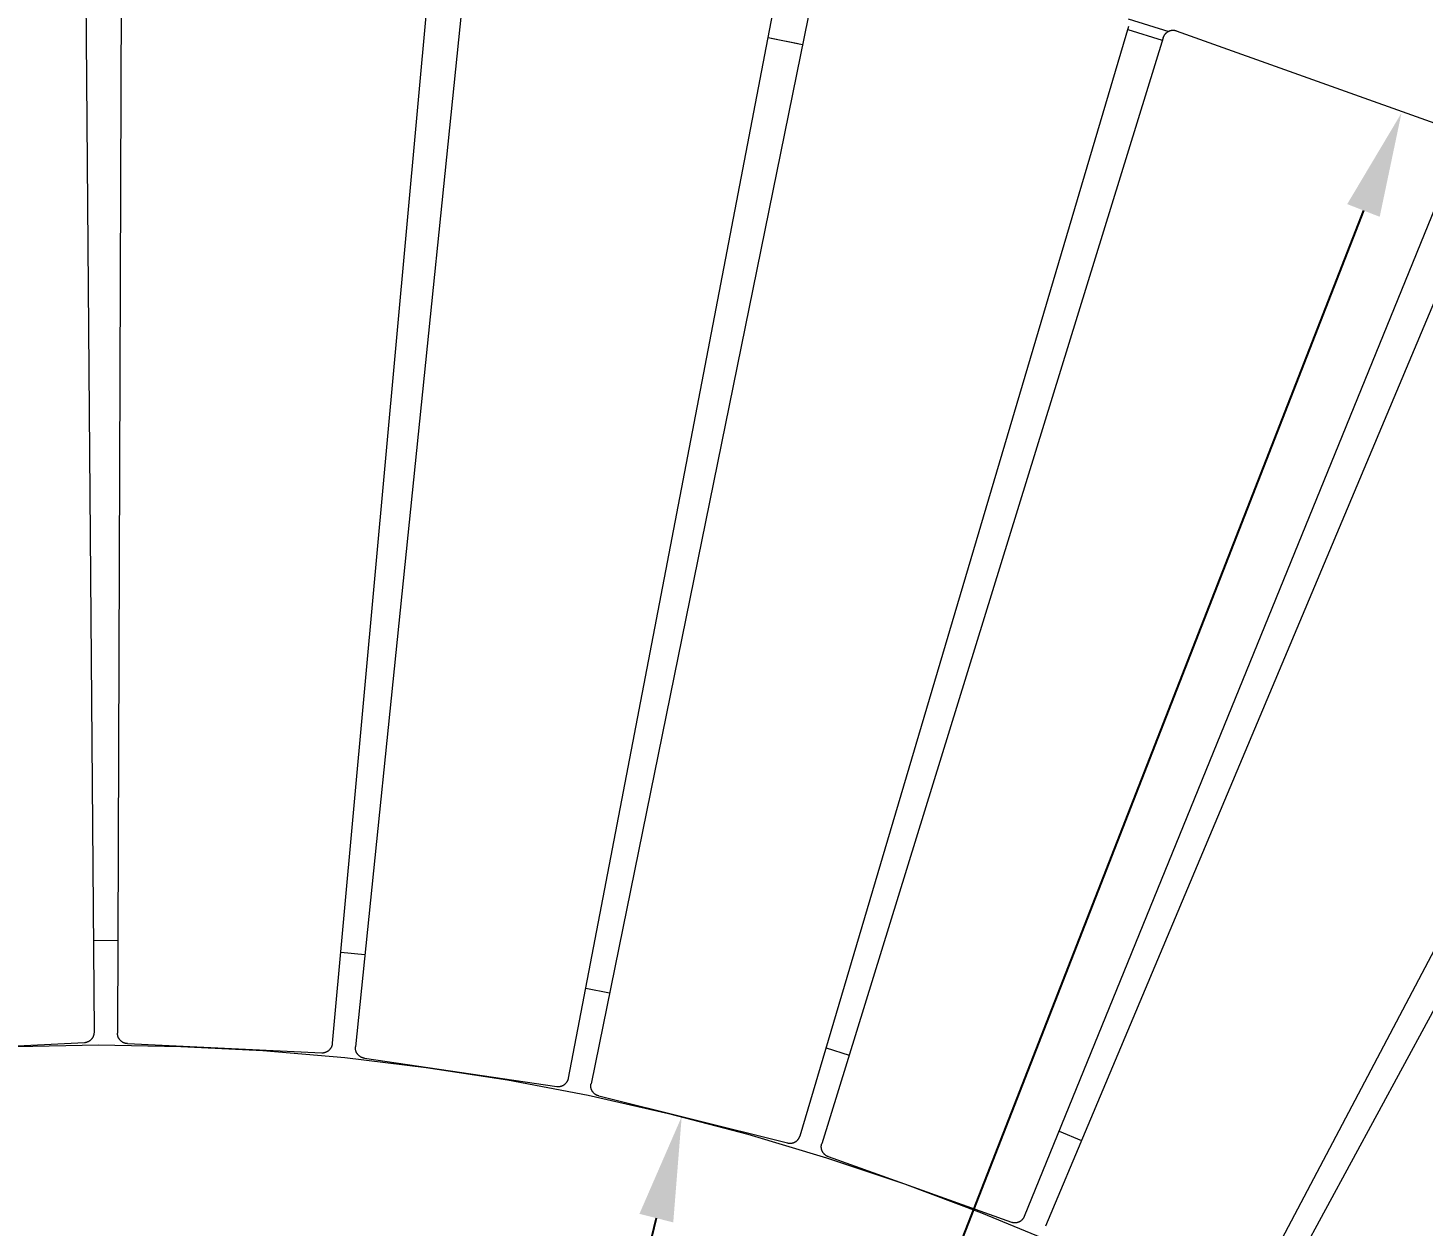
# Model space of a CAD drawing. Header units: millimetres. Extents: x -507 to 4570, y -12 to 3479.
# Drawn here: x 773 to 1306, y 1133 to 1591 of the extents above; entities that cross this region are included whole.
import ezdxf

# ---------------------------------------------------------------- set-up
doc = ezdxf.new("R2010")
doc.units = ezdxf.units.MM
doc.layers.add('ZANO_R', color=7, linetype='Continuous', lineweight=0)
doc.layers.add('ZANO_W', color=1, linetype='Continuous', lineweight=0)
doc.styles.add('Arial', font='arial.ttf')
doc.styles.get("Standard").update_dxf_attribs({"font": 'ARIALUNI.TTF'})
doc.dimstyles.new('pl i ang', dxfattribs={"dimtxt": 50, "dimasz": 50, "dimexe": 1.25, "dimexo": 0.625, "dimgap": 10, "dimtad": 1, "dimtoh": 1, "dimtxsty": 'Standard', "dimcen": 2.5, "dimclrd": 1, "dimclre": 1, "dimclrt": 1, "dimadec": 0, "dimazin": 0, "dimtfac": 1, "dimtmove": 0, "dimatfit": 3, "dimfxl": 1, "dimarcsym": 1})

# ---------------------------------------------------------------- blocks, each defined once
blk = doc.blocks.new('*D453')
at = {"layer": 'ZANO_W', "color": 1, "lineweight": -2}
blk.add_line((1012.96, 1135.93), (939, 839.77), dxfattribs=at)
at = {"layer": 'ZANO_W', "color": 1}
blk.add_solid([(1019.43, 1134.31), (1006.5, 1137.55), (1022.66, 1174.74)], dxfattribs=at)
at = {"layer": 'ZANO_W', "color": 1, "insert": (927.23, 918.22), "char_height": 40, "attachment_point": 5, "rotation": 75.9775, "style": 'Arial'}
blk.add_mtext('R920', dxfattribs=at)
blk = doc.blocks.new('*D454')
at = {"layer": 'ZANO_W', "color": 1, "lineweight": -2}
blk.add_line((1283.26, 1521.15), (1007.07, 813.39), dxfattribs=at)
at = {"layer": 'ZANO_W', "color": 1}
blk.add_solid([(1289.47, 1518.72), (1277.05, 1523.57), (1297.8, 1558.41)], dxfattribs=at)
at = {"layer": 'ZANO_W', "color": 1, "insert": (1010.99, 907.18), "char_height": 40, "attachment_point": 5, "rotation": 68.6823, "style": 'Arial'}
blk.add_mtext('R1370', dxfattribs=at)
blk = doc.blocks.new('*D455')
at = {"layer": 'ZANO_W', "color": 1, "lineweight": -2}
blk.add_line((1584.79, 1571.84), (1096.54, 769.73), dxfattribs=at)
at = {"layer": 'ZANO_W', "color": 1}
blk.add_solid([(1590.48, 1568.38), (1579.09, 1575.31), (1605.58, 1606.01)], dxfattribs=at)
at = {"layer": 'ZANO_W', "color": 1, "insert": (1116.73, 861.4), "char_height": 40, "attachment_point": 5, "rotation": 58.6713, "style": 'Arial'}
blk.add_mtext('R1550', dxfattribs=at)

msp = doc.modelspace()

# ---------------------------------------------------------------- linework, layer by layer
at = {"layer": 'ZANO_R'}
for p, q in [((798.15, 1207.11), (794.68, 1648.13)), ((808.52, 1649.07), (806.98, 1206.65)), ((889.22, 1202.77), (929.19, 1641.99)), ((943.05, 1641.57), (897.96, 1201.45)), ((979.42, 1189.49), (1062.7, 1624)), ((1076.19, 1620.85), (987.99, 1187.31)), ((1067.88, 1167.39), (1193.53, 1591.6)), ((1193.14, 1590.27), (1206.37, 1586.22)), ((1193.34, 1594.38), (1208.88, 1589.62)), ((1208.28, 1589.3), (1208.17, 1589.22)), ((1208.4, 1589.37), (1208.28, 1589.3)), ((1208.52, 1589.44), (1208.4, 1589.37)), ((1208.64, 1589.51), (1208.52, 1589.44)), ((1208.76, 1589.57), (1208.64, 1589.51)), ((1208.88, 1589.62), (1208.76, 1589.57)), ((1209.01, 1589.68), (1208.88, 1589.62)), ((1209.14, 1589.72), (1209.01, 1589.68)), ((1209.27, 1589.77), (1209.14, 1589.72)), ((1209.4, 1589.81), (1209.27, 1589.77)), ((1209.53, 1589.84), (1209.4, 1589.81)), ((1209.66, 1589.87), (1209.53, 1589.84)), ((1209.8, 1589.9), (1209.66, 1589.87)), ((1209.93, 1589.92), (1209.8, 1589.9)), ((1210.07, 1589.93), (1209.93, 1589.92)), ((1210.2, 1589.94), (1210.07, 1589.93)), ((1210.34, 1589.95), (1210.2, 1589.94)), ((1210.48, 1589.95), (1210.34, 1589.95)), ((1210.61, 1589.95), (1210.48, 1589.95)), ((1210.75, 1589.94), (1210.61, 1589.95)), ((1210.89, 1589.93), (1210.75, 1589.94)), ((1211.02, 1589.91), (1210.89, 1589.93)), ((1211.16, 1589.89), (1211.02, 1589.91)), ((1211.29, 1589.87), (1211.16, 1589.89)), ((1211.42, 1589.84), (1211.29, 1589.87)), ((1211.56, 1589.8), (1211.42, 1589.84)), ((1211.69, 1589.76), (1211.56, 1589.8)), ((1211.82, 1589.72), (1211.69, 1589.76)), ((1318.18, 1551.74), (1211.82, 1589.72)), ((1055.66, 1587.29), (1068.83, 1584.64)), ((1056.81, 1587.06), (1067.22, 1584.97)), ((1206.65, 1587.13), (1076.19, 1164.38)), ((1206.65, 1587.13), (1206.68, 1587.22)), ((1206.68, 1587.22), (1206.7, 1587.3)), ((1206.75, 1587.43), (1206.7, 1587.3)), ((1206.81, 1587.55), (1206.75, 1587.43)), ((1206.86, 1587.68), (1206.81, 1587.55)), ((1206.92, 1587.8), (1206.86, 1587.68)), ((1206.99, 1587.92), (1206.92, 1587.8)), ((1207.06, 1588.04), (1206.99, 1587.92)), ((1207.13, 1588.15), (1207.06, 1588.04)), ((1207.21, 1588.26), (1207.13, 1588.15)), ((1207.29, 1588.37), (1207.21, 1588.26)), ((1207.37, 1588.48), (1207.29, 1588.37)), ((1207.46, 1588.59), (1207.37, 1588.48)), ((1207.55, 1588.69), (1207.46, 1588.59)), ((1207.65, 1588.79), (1207.55, 1588.69)), ((1207.75, 1588.88), (1207.65, 1588.79)), ((1207.85, 1588.97), (1207.75, 1588.88)), ((1207.95, 1589.06), (1207.85, 1588.97)), ((1208.06, 1589.14), (1207.95, 1589.06)), ((1208.17, 1589.22), (1208.06, 1589.14)), ((1153.73, 1136.7), (1320.54, 1546.47)), ((1333.15, 1540.73), (1161.71, 1132.88)), ((1236.14, 1097.69), (1442.48, 1489.05)), ((1454.47, 1482.1), (1243.7, 1093.11)), ((797.87, 1242.14), (807.1, 1242.11)), ((892.39, 1237.66), (901.57, 1236.72)), ((986.02, 1223.9), (995.06, 1222.06)), ((797.7, 1205.24), (797.76, 1205.36)), ((797.76, 1205.36), (797.82, 1205.49)), ((797.82, 1205.49), (797.87, 1205.62)), ((797.87, 1205.62), (797.92, 1205.75)), ((797.92, 1205.75), (797.96, 1205.88)), ((797.96, 1205.88), (798, 1206.01)), ((798, 1206.01), (798.04, 1206.15)), ((798.04, 1206.15), (798.07, 1206.28)), ((798.07, 1206.28), (798.09, 1206.42)), ((798.09, 1206.42), (798.11, 1206.55)), ((798.11, 1206.55), (798.13, 1206.69)), ((798.13, 1206.69), (798.14, 1206.83)), ((798.14, 1206.97), (798.15, 1207.11)), ((798.14, 1206.83), (798.14, 1206.97)), ((806.98, 1206.51), (806.98, 1206.65)), ((806.98, 1206.37), (806.98, 1206.51)), ((807, 1206.24), (806.98, 1206.37)), ((807.01, 1206.1), (807, 1206.24)), ((807.03, 1205.96), (807.01, 1206.1)), ((807.06, 1205.82), (807.03, 1205.96)), ((807.09, 1205.69), (807.06, 1205.82)), ((807.12, 1205.55), (807.09, 1205.69)), ((807.16, 1205.42), (807.12, 1205.55)), ((807.21, 1205.29), (807.16, 1205.42)), ((807.26, 1205.16), (807.21, 1205.29)), ((720.11, 1199.26), (794.35, 1203.08)), ((768.34, 1201.6), (799.75, 1202.14)), ((794.35, 1203.08), (794.49, 1203.09)), ((794.49, 1203.09), (794.63, 1203.11)), ((794.63, 1203.11), (794.77, 1203.13)), ((794.77, 1203.13), (794.9, 1203.15)), ((794.9, 1203.15), (795.04, 1203.18)), ((795.04, 1203.18), (795.17, 1203.21)), ((795.17, 1203.21), (795.31, 1203.25)), ((795.31, 1203.25), (795.44, 1203.29)), ((795.44, 1203.29), (795.57, 1203.34)), ((795.57, 1203.34), (795.7, 1203.39)), ((795.7, 1203.39), (795.83, 1203.45)), ((795.83, 1203.45), (795.95, 1203.51)), ((795.95, 1203.51), (796.07, 1203.57)), ((796.07, 1203.57), (796.19, 1203.64)), ((796.19, 1203.64), (796.31, 1203.71)), ((796.31, 1203.71), (796.43, 1203.79)), ((796.43, 1203.79), (796.54, 1203.87)), ((796.54, 1203.87), (796.65, 1203.96)), ((796.65, 1203.96), (796.76, 1204.05)), ((796.76, 1204.05), (796.86, 1204.14)), ((796.86, 1204.14), (796.96, 1204.23)), ((796.96, 1204.23), (797.06, 1204.33)), ((797.06, 1204.33), (797.15, 1204.44)), ((797.15, 1204.44), (797.24, 1204.54)), ((797.24, 1204.54), (797.33, 1204.65)), ((797.33, 1204.65), (797.41, 1204.76)), ((797.41, 1204.76), (797.49, 1204.88)), ((797.49, 1204.88), (797.56, 1205)), ((797.56, 1205), (797.63, 1205.11)), ((797.63, 1205.11), (797.7, 1205.24)), ((799.75, 1202.14), (831.16, 1201.6)), ((807.31, 1205.03), (807.26, 1205.16)), ((807.37, 1204.91), (807.31, 1205.03)), ((807.43, 1204.78), (807.37, 1204.91)), ((807.5, 1204.66), (807.43, 1204.78)), ((807.57, 1204.54), (807.5, 1204.66)), ((807.64, 1204.42), (807.57, 1204.54)), ((807.72, 1204.31), (807.64, 1204.42)), ((807.81, 1204.2), (807.72, 1204.31)), ((807.89, 1204.09), (807.81, 1204.2)), ((807.98, 1203.98), (807.89, 1204.09)), ((808.08, 1203.88), (807.98, 1203.98)), ((808.17, 1203.78), (808.08, 1203.88)), ((808.27, 1203.69), (808.17, 1203.78)), ((808.38, 1203.59), (808.27, 1203.69)), ((808.49, 1203.51), (808.38, 1203.59)), ((808.6, 1203.42), (808.49, 1203.51)), ((808.71, 1203.34), (808.6, 1203.42)), ((808.82, 1203.26), (808.71, 1203.34)), ((808.94, 1203.19), (808.82, 1203.26)), ((809.06, 1203.12), (808.94, 1203.19)), ((809.19, 1203.06), (809.06, 1203.12)), ((809.31, 1203), (809.19, 1203.06)), ((809.44, 1202.94), (809.31, 1203)), ((809.57, 1202.89), (809.44, 1202.94)), ((809.7, 1202.85), (809.57, 1202.89)), ((809.83, 1202.8), (809.7, 1202.85)), ((809.97, 1202.77), (809.83, 1202.8)), ((810.1, 1202.73), (809.97, 1202.77)), ((810.24, 1202.71), (810.1, 1202.73)), ((810.37, 1202.68), (810.24, 1202.71)), ((810.51, 1202.66), (810.37, 1202.68)), ((810.65, 1202.65), (810.51, 1202.66)), ((810.79, 1202.64), (810.65, 1202.65)), ((810.79, 1202.64), (885.05, 1199.14)), ((831.16, 1201.6), (862.53, 1200)), ((862.53, 1200), (893.83, 1197.32)), ((887.65, 1199.94), (887.76, 1200.03)), ((887.76, 1200.03), (887.86, 1200.12)), ((887.86, 1200.12), (887.96, 1200.21)), ((887.96, 1200.21), (888.06, 1200.31)), ((888.06, 1200.31), (888.16, 1200.41)), ((888.16, 1200.41), (888.25, 1200.51)), ((888.25, 1200.51), (888.34, 1200.62)), ((888.34, 1200.62), (888.43, 1200.73)), ((888.43, 1200.73), (888.51, 1200.84)), ((888.51, 1200.84), (888.59, 1200.95)), ((888.59, 1200.95), (888.66, 1201.07)), ((888.66, 1201.07), (888.73, 1201.19)), ((888.73, 1201.19), (888.8, 1201.31)), ((888.8, 1201.31), (888.86, 1201.44)), ((888.86, 1201.44), (888.91, 1201.57)), ((888.91, 1201.57), (888.97, 1201.69)), ((888.97, 1201.69), (889.01, 1201.83)), ((889.01, 1201.83), (889.06, 1201.96)), ((889.06, 1201.96), (889.1, 1202.09)), ((889.1, 1202.09), (889.13, 1202.22)), ((889.13, 1202.22), (889.16, 1202.36)), ((889.16, 1202.36), (889.18, 1202.5)), ((889.18, 1202.5), (889.2, 1202.63)), ((889.2, 1202.63), (889.22, 1202.77)), ((897.94, 1201.17), (897.95, 1201.31)), ((897.94, 1201.03), (897.94, 1201.17)), ((897.94, 1200.89), (897.94, 1201.03)), ((897.95, 1200.76), (897.94, 1200.89)), ((897.95, 1201.31), (897.96, 1201.45)), ((897.96, 1200.62), (897.95, 1200.76)), ((897.98, 1200.48), (897.96, 1200.62)), ((898, 1200.34), (897.98, 1200.48)), ((898.03, 1200.21), (898, 1200.34)), ((898.06, 1200.07), (898.03, 1200.21)), ((898.09, 1199.94), (898.06, 1200.07)), ((1077.83, 1200.98), (1086.65, 1198.27)), ((885.05, 1199.14), (885.18, 1199.14)), ((885.18, 1199.14), (885.32, 1199.14)), ((885.32, 1199.14), (885.46, 1199.14)), ((885.46, 1199.14), (885.6, 1199.15)), ((885.6, 1199.15), (885.74, 1199.17)), ((885.74, 1199.17), (885.88, 1199.19)), ((885.88, 1199.19), (886.01, 1199.21)), ((886.01, 1199.21), (886.15, 1199.24)), ((886.15, 1199.24), (886.28, 1199.28)), ((886.28, 1199.28), (886.42, 1199.31)), ((886.42, 1199.31), (886.55, 1199.36)), ((886.55, 1199.36), (886.68, 1199.41)), ((886.68, 1199.41), (886.81, 1199.46)), ((886.81, 1199.46), (886.93, 1199.51)), ((886.93, 1199.51), (887.06, 1199.58)), ((887.06, 1199.58), (887.18, 1199.64)), ((887.18, 1199.64), (887.3, 1199.71)), ((887.3, 1199.71), (887.42, 1199.78)), ((887.42, 1199.78), (887.53, 1199.86)), ((887.53, 1199.86), (887.65, 1199.94)), ((893.83, 1197.32), (925.02, 1193.57)), ((898.14, 1199.8), (898.09, 1199.94)), ((898.18, 1199.67), (898.14, 1199.8)), ((898.23, 1199.54), (898.18, 1199.67)), ((898.28, 1199.41), (898.23, 1199.54)), ((898.34, 1199.29), (898.28, 1199.41)), ((898.41, 1199.17), (898.34, 1199.29)), ((898.47, 1199.04), (898.41, 1199.17)), ((898.54, 1198.92), (898.47, 1199.04)), ((898.62, 1198.81), (898.54, 1198.92)), ((898.7, 1198.69), (898.62, 1198.81)), ((898.78, 1198.58), (898.7, 1198.69)), ((898.87, 1198.48), (898.78, 1198.58)), ((898.96, 1198.37), (898.87, 1198.48)), ((899.06, 1198.27), (898.96, 1198.37)), ((899.15, 1198.17), (899.06, 1198.27)), ((899.25, 1198.08), (899.15, 1198.17)), ((899.36, 1197.98), (899.25, 1198.08)), ((899.47, 1197.9), (899.36, 1197.98)), ((899.58, 1197.81), (899.47, 1197.9)), ((899.69, 1197.73), (899.58, 1197.81)), ((899.81, 1197.66), (899.69, 1197.73)), ((899.93, 1197.58), (899.81, 1197.66)), ((900.05, 1197.52), (899.93, 1197.58)), ((900.17, 1197.45), (900.05, 1197.52)), ((900.3, 1197.39), (900.17, 1197.45)), ((900.42, 1197.34), (900.3, 1197.39)), ((900.55, 1197.29), (900.42, 1197.34)), ((900.68, 1197.24), (900.55, 1197.29)), ((900.82, 1197.2), (900.68, 1197.24)), ((900.95, 1197.16), (900.82, 1197.2)), ((901.08, 1197.13), (900.95, 1197.16)), ((901.22, 1197.11), (901.08, 1197.13)), ((901.36, 1197.08), (901.22, 1197.11)), ((901.36, 1197.08), (974.91, 1186.29)), ((925.02, 1193.57), (956.07, 1188.76)), ((979.36, 1189.22), (979.39, 1189.36)), ((979.39, 1189.36), (979.42, 1189.49)), ((956.07, 1188.76), (986.93, 1182.9)), ((974.91, 1186.29), (975.05, 1186.27)), ((975.05, 1186.27), (975.19, 1186.26)), ((975.19, 1186.26), (975.33, 1186.25)), ((975.33, 1186.25), (975.46, 1186.24)), ((975.46, 1186.24), (975.6, 1186.25)), ((975.6, 1186.25), (975.74, 1186.25)), ((975.74, 1186.25), (975.88, 1186.26)), ((975.88, 1186.26), (976.02, 1186.28)), ((976.02, 1186.28), (976.16, 1186.3)), ((976.16, 1186.3), (976.29, 1186.33)), ((976.29, 1186.33), (976.43, 1186.36)), ((976.43, 1186.36), (976.56, 1186.39)), ((976.56, 1186.39), (976.7, 1186.43)), ((976.7, 1186.43), (976.83, 1186.47)), ((976.83, 1186.47), (976.96, 1186.52)), ((976.96, 1186.52), (977.09, 1186.58)), ((977.09, 1186.58), (977.21, 1186.63)), ((977.21, 1186.63), (977.34, 1186.69)), ((977.34, 1186.69), (977.46, 1186.76)), ((977.46, 1186.76), (977.58, 1186.83)), ((977.58, 1186.83), (977.7, 1186.91)), ((977.7, 1186.91), (977.81, 1186.98)), ((977.81, 1186.98), (977.92, 1187.07)), ((977.92, 1187.07), (978.03, 1187.15)), ((978.03, 1187.15), (978.14, 1187.24)), ((978.14, 1187.24), (978.24, 1187.34)), ((978.24, 1187.34), (978.34, 1187.43)), ((978.34, 1187.43), (978.43, 1187.53)), ((978.43, 1187.53), (978.53, 1187.64)), ((978.53, 1187.64), (978.61, 1187.74)), ((978.61, 1187.74), (978.7, 1187.85)), ((978.7, 1187.85), (978.78, 1187.97)), ((978.78, 1187.97), (978.86, 1188.08)), ((978.86, 1188.08), (978.93, 1188.2)), ((978.93, 1188.2), (979, 1188.32)), ((979, 1188.32), (979.06, 1188.44)), ((979.06, 1188.44), (979.12, 1188.57)), ((979.12, 1188.57), (979.18, 1188.7)), ((979.18, 1188.7), (979.23, 1188.82)), ((979.23, 1188.82), (979.28, 1188.96)), ((979.28, 1188.96), (979.32, 1189.09)), ((979.32, 1189.09), (979.36, 1189.22)), ((987.91, 1186.62), (987.92, 1186.76)), ((987.91, 1186.49), (987.91, 1186.62)), ((987.91, 1186.35), (987.91, 1186.49)), ((987.92, 1186.21), (987.91, 1186.35)), ((987.92, 1186.76), (987.93, 1186.9)), ((987.93, 1186.07), (987.92, 1186.21)), ((987.93, 1186.9), (987.94, 1187.04)), ((987.95, 1185.93), (987.93, 1186.07)), ((987.94, 1187.04), (987.96, 1187.18)), ((987.97, 1185.8), (987.95, 1185.93)), ((987.96, 1187.18), (987.99, 1187.31)), ((988, 1185.66), (987.97, 1185.8)), ((988.03, 1185.52), (988, 1185.66)), ((988.07, 1185.39), (988.03, 1185.52)), ((988.11, 1185.26), (988.07, 1185.39)), ((988.16, 1185.13), (988.11, 1185.26)), ((988.21, 1185), (988.16, 1185.13)), ((988.26, 1184.87), (988.21, 1185)), ((988.32, 1184.74), (988.26, 1184.87)), ((988.39, 1184.62), (988.32, 1184.74)), ((988.45, 1184.5), (988.39, 1184.62)), ((988.53, 1184.38), (988.45, 1184.5)), ((988.6, 1184.27), (988.53, 1184.38)), ((988.68, 1184.15), (988.6, 1184.27)), ((988.77, 1184.04), (988.68, 1184.15)), ((988.85, 1183.93), (988.77, 1184.04)), ((986.93, 1182.9), (1017.57, 1175.98)), ((988.95, 1183.83), (988.85, 1183.93)), ((989.04, 1183.73), (988.95, 1183.83)), ((989.14, 1183.63), (989.04, 1183.73)), ((989.24, 1183.54), (989.14, 1183.63)), ((989.35, 1183.44), (989.24, 1183.54)), ((989.45, 1183.36), (989.35, 1183.44)), ((989.57, 1183.27), (989.45, 1183.36)), ((989.68, 1183.2), (989.57, 1183.27)), ((989.8, 1183.12), (989.68, 1183.2)), ((989.92, 1183.05), (989.8, 1183.12)), ((990.04, 1182.98), (989.92, 1183.05)), ((990.16, 1182.92), (990.04, 1182.98)), ((990.29, 1182.86), (990.16, 1182.92)), ((990.41, 1182.81), (990.29, 1182.86)), ((990.54, 1182.76), (990.41, 1182.81)), ((990.67, 1182.71), (990.54, 1182.76)), ((990.81, 1182.67), (990.67, 1182.71)), ((990.94, 1182.63), (990.81, 1182.67)), ((990.94, 1182.63), (1063.08, 1164.65)), ((1017.57, 1175.98), (1047.96, 1168.02)), ((1047.96, 1168.02), (1078.06, 1159.03)), ((1166.94, 1169.14), (1175.45, 1165.57)), ((1063.08, 1164.65), (1063.21, 1164.62)), ((1063.21, 1164.62), (1063.35, 1164.59)), ((1063.35, 1164.59), (1063.48, 1164.57)), ((1063.48, 1164.57), (1063.62, 1164.55)), ((1063.62, 1164.55), (1063.76, 1164.54)), ((1063.76, 1164.54), (1063.9, 1164.53)), ((1063.9, 1164.53), (1064.04, 1164.53)), ((1064.04, 1164.53), (1064.18, 1164.53)), ((1064.18, 1164.53), (1064.31, 1164.54)), ((1064.31, 1164.54), (1064.45, 1164.55)), ((1064.45, 1164.55), (1064.59, 1164.57)), ((1064.59, 1164.57), (1064.73, 1164.59)), ((1064.73, 1164.59), (1064.86, 1164.62)), ((1064.86, 1164.62), (1065, 1164.65)), ((1065, 1164.65), (1065.13, 1164.68)), ((1065.13, 1164.68), (1065.27, 1164.72)), ((1065.27, 1164.72), (1065.4, 1164.77)), ((1065.4, 1164.77), (1065.53, 1164.82)), ((1065.53, 1164.82), (1065.66, 1164.87)), ((1065.66, 1164.87), (1065.78, 1164.93)), ((1065.78, 1164.93), (1065.91, 1164.99)), ((1065.91, 1164.99), (1066.03, 1165.06)), ((1066.03, 1165.06), (1066.15, 1165.13)), ((1066.15, 1165.13), (1066.26, 1165.2)), ((1066.26, 1165.2), (1066.38, 1165.28)), ((1066.38, 1165.28), (1066.49, 1165.37)), ((1066.49, 1165.37), (1066.6, 1165.45)), ((1066.6, 1165.45), (1066.7, 1165.54)), ((1066.7, 1165.54), (1066.8, 1165.64)), ((1066.8, 1165.64), (1066.9, 1165.74)), ((1066.9, 1165.74), (1067, 1165.84)), ((1067, 1165.84), (1067.09, 1165.94)), ((1067.09, 1165.94), (1067.18, 1166.05)), ((1067.18, 1166.05), (1067.26, 1166.16)), ((1067.26, 1166.16), (1067.34, 1166.27)), ((1067.34, 1166.27), (1067.42, 1166.39)), ((1067.42, 1166.39), (1067.49, 1166.51)), ((1067.49, 1166.51), (1067.56, 1166.63)), ((1067.56, 1166.63), (1067.62, 1166.75)), ((1067.62, 1166.75), (1067.68, 1166.87)), ((1067.68, 1166.87), (1067.74, 1167)), ((1067.74, 1167), (1067.79, 1167.13)), ((1067.79, 1167.13), (1067.84, 1167.26)), ((1067.84, 1167.26), (1067.88, 1167.39)), ((1076.01, 1163.29), (1076.02, 1163.43)), ((1076.01, 1163.15), (1076.01, 1163.29)), ((1076.02, 1163.01), (1076.01, 1163.15)), ((1076.02, 1163.43), (1076.03, 1163.57)), ((1076.03, 1162.87), (1076.02, 1163.01)), ((1076.03, 1163.57), (1076.04, 1163.71)), ((1076.04, 1162.74), (1076.03, 1162.87)), ((1076.04, 1163.71), (1076.06, 1163.84)), ((1076.06, 1162.6), (1076.04, 1162.74)), ((1076.06, 1163.84), (1076.09, 1163.98)), ((1076.09, 1163.98), (1076.12, 1164.12)), ((1076.12, 1164.12), (1076.15, 1164.25)), ((1076.15, 1164.25), (1076.19, 1164.38)), ((1076.08, 1162.46), (1076.06, 1162.6)), ((1076.11, 1162.33), (1076.08, 1162.46)), ((1076.14, 1162.19), (1076.11, 1162.33)), ((1076.18, 1162.06), (1076.14, 1162.19)), ((1076.22, 1161.92), (1076.18, 1162.06)), ((1076.27, 1161.79), (1076.22, 1161.92)), ((1076.32, 1161.66), (1076.27, 1161.79)), ((1076.38, 1161.54), (1076.32, 1161.66)), ((1076.44, 1161.41), (1076.38, 1161.54)), ((1076.5, 1161.29), (1076.44, 1161.41)), ((1076.57, 1161.17), (1076.5, 1161.29)), ((1076.64, 1161.05), (1076.57, 1161.17)), ((1076.72, 1160.93), (1076.64, 1161.05)), ((1076.8, 1160.82), (1076.72, 1160.93)), ((1076.88, 1160.71), (1076.8, 1160.82)), ((1076.97, 1160.6), (1076.88, 1160.71)), ((1077.06, 1160.5), (1076.97, 1160.6)), ((1077.16, 1160.4), (1077.06, 1160.5)), ((1077.26, 1160.3), (1077.16, 1160.4)), ((1077.36, 1160.21), (1077.26, 1160.3)), ((1077.47, 1160.12), (1077.36, 1160.21)), ((1077.58, 1160.03), (1077.47, 1160.12)), ((1077.69, 1159.95), (1077.58, 1160.03)), ((1077.8, 1159.87), (1077.69, 1159.95)), ((1077.92, 1159.8), (1077.8, 1159.87)), ((1078.04, 1159.73), (1077.92, 1159.8)), ((1078.16, 1159.66), (1078.04, 1159.73)), ((1078.06, 1159.03), (1107.84, 1149.02)), ((1078.28, 1159.6), (1078.16, 1159.66)), ((1078.41, 1159.54), (1078.28, 1159.6)), ((1078.54, 1159.49), (1078.41, 1159.54)), ((1078.67, 1159.44), (1078.54, 1159.49)), ((1078.67, 1159.44), (1148.68, 1134.44)), ((1107.84, 1149.02), (1137.25, 1138)), ((1137.25, 1138), (1166.28, 1125.97)), ((1153.26, 1135.85), (1153.34, 1135.96)), ((1153.34, 1135.96), (1153.41, 1136.08)), ((1153.41, 1136.08), (1153.49, 1136.2)), ((1153.49, 1136.2), (1153.55, 1136.32)), ((1153.55, 1136.32), (1153.62, 1136.44)), ((1153.62, 1136.44), (1153.68, 1136.57)), ((1153.68, 1136.57), (1153.73, 1136.7)), ((1148.68, 1134.44), (1148.81, 1134.39)), ((1148.81, 1134.39), (1148.94, 1134.35)), ((1148.94, 1134.35), (1149.08, 1134.32)), ((1149.08, 1134.32), (1149.21, 1134.29)), ((1149.21, 1134.29), (1149.35, 1134.26)), ((1149.35, 1134.26), (1149.49, 1134.24)), ((1149.49, 1134.24), (1149.63, 1134.22)), ((1149.63, 1134.22), (1149.76, 1134.21)), ((1149.76, 1134.21), (1149.9, 1134.21)), ((1149.9, 1134.21), (1150.04, 1134.2)), ((1150.04, 1134.2), (1150.18, 1134.21)), ((1150.18, 1134.21), (1150.32, 1134.22)), ((1150.32, 1134.22), (1150.46, 1134.23)), ((1150.46, 1134.23), (1150.6, 1134.25)), ((1150.6, 1134.25), (1150.73, 1134.27)), ((1150.73, 1134.27), (1150.87, 1134.29)), ((1150.87, 1134.29), (1151, 1134.33)), ((1151, 1134.33), (1151.14, 1134.36)), ((1151.14, 1134.36), (1151.27, 1134.4)), ((1151.27, 1134.4), (1151.4, 1134.45)), ((1151.4, 1134.45), (1151.53, 1134.5)), ((1151.53, 1134.5), (1151.66, 1134.55)), ((1151.66, 1134.55), (1151.78, 1134.61)), ((1151.78, 1134.61), (1151.91, 1134.68)), ((1151.91, 1134.68), (1152.03, 1134.74)), ((1152.03, 1134.74), (1152.15, 1134.81)), ((1152.15, 1134.81), (1152.26, 1134.89)), ((1152.26, 1134.89), (1152.38, 1134.97)), ((1152.38, 1134.97), (1152.49, 1135.05)), ((1152.49, 1135.05), (1152.6, 1135.14)), ((1152.6, 1135.14), (1152.7, 1135.23)), ((1152.7, 1135.23), (1152.8, 1135.33)), ((1152.8, 1135.33), (1152.9, 1135.42)), ((1152.9, 1135.42), (1153, 1135.53)), ((1153, 1135.53), (1153.09, 1135.63)), ((1153.09, 1135.63), (1153.17, 1135.74)), ((1153.17, 1135.74), (1153.26, 1135.85))]:
    msp.add_line(p, q, dxfattribs=at)

# ---------------------------------------------------------------- dimensions: what is measured, and where the dimension line sits
at = {"layer": 'ZANO_W'}
for center, mpoint, picture, middle in [((799.75, 282.14), (1605.58, 1606.01), '*D455', (1142.71, 845.58)), ((799.75, 282.14), (1297.8, 1558.41), '*D454', (1039.35, 896.12)), ((799.74, 282.17), (1022.66, 1174.74), '*D453', (956.75, 910.85))]:
    dim = msp.add_radius_dim(center=center, mpoint=mpoint, dimstyle='pl i ang', override={"dimtxt": 40, "dimasz": 40, "dimexe": 10, "dimexo": 10, "dimtoh": 0, "dimdec": 0, "dimtxsty": 'Arial', "dimtdec": 0, "dimtmove": 1}, dxfattribs=at)
    dim.commit()
    dim.dimension.update_dxf_attribs({"geometry": picture, "text_midpoint": middle, "dimtype": 164})

doc.saveas('drawing.dxf')
